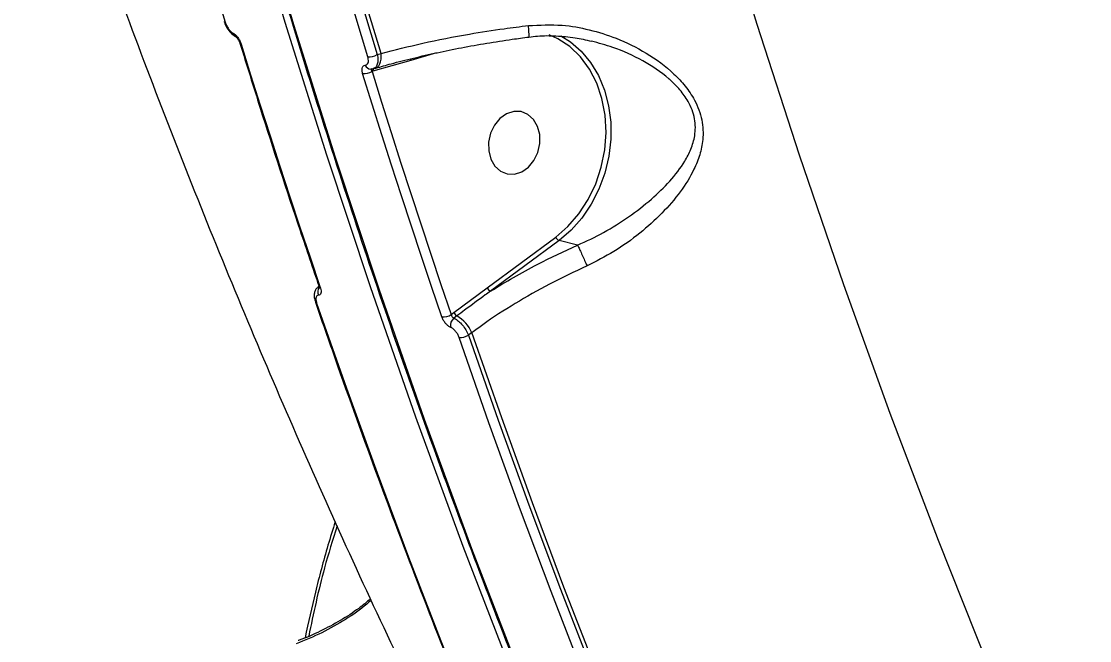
# Model space of a CAD drawing. Header units: millimetres. Extents: x -7720 to 6073, y -7402 to 5433.
# Drawn here: x 538.4 to 688.8, y -2807.7 to -2720.5 of the extents above; entities that cross this region are included whole.
import ezdxf

# ---------------------------------------------------------------- set-up
doc = ezdxf.new("R2010")
doc.units = ezdxf.units.MM
for name, color, linetype in [('DIKOM_ОБЪЕКТ', 7, 'Continuous'), ('DIKOM_РАЗМЕР_ЗОНА', 7, 'Continuous'), ('DIKOM_РАЗМЕР_ОБЪЕКТА', 7, 'Continuous')]:
    doc.layers.add(name, color=color, linetype=linetype)
doc.styles.add('style1', font='arial.ttf', dxfattribs={"width": 0.8})
doc.dimstyles.new('1-50', dxfattribs={"dimtxt": 300, "dimasz": 200, "dimexe": 100, "dimexo": 0, "dimgap": 100, "dimtad": 1, "dimtxsty": 'style1', "dimcen": 200, "dimclrd": 7, "dimclre": 7, "dimclrt": 7, "dimadec": 1, "dimazin": 2, "dimtfac": 1, "dimtmove": 0, "dimatfit": 2, "dimfxl": 0, "dimlwd": 25, "dimlwe": 18, "dimarcsym": 0})

# ---------------------------------------------------------------- blocks, each defined once
blk = doc.blocks.new('*D0')
at = {"layer": 'Defpoints', "color": 0, "transparency": 16777216}
for p in [(-1165.04, 3934.07), (-6387.82, -4153.36), (1392.52, -4153.36)]:
    blk.add_point(p, dxfattribs=at)
at = {"layer": 'DIKOM_РАЗМЕР_ОБЪЕКТА', "color": 7, "lineweight": 18, "transparency": 16777216}
for p, q in [((-1165.04, 3934.07), (-6487.82, 3934.07)), ((1392.52, -4153.36), (-6487.82, -4153.36))]:
    blk.add_line(p, q, dxfattribs=at)
at = {"layer": 'DIKOM_РАЗМЕР_ОБЪЕКТА', "color": 7, "lineweight": 25, "transparency": 16777216}
blk.add_line((-6387.82, 3734.07), (-6387.82, -3953.36), dxfattribs=at)
at = {"layer": 'DIKOM_РАЗМЕР_ОБЪЕКТА', "color": 7, "transparency": 16777216}
for points in [[(-6421.16, 3734.07), (-6354.49, 3734.07), (-6387.82, 3934.07)], [(-6421.16, -3953.36), (-6354.49, -3953.36), (-6387.82, -4153.36)]]:
    blk.add_solid(points, dxfattribs=at)
at = {"layer": 'DIKOM_РАЗМЕР_ОБЪЕКТА', "color": 7, "transparency": 16777216, "insert": (-6640.99, -109.65), "char_height": 300, "attachment_point": 5, "rotation": 90, "style": 'style1'}
blk.add_mtext('8100', dxfattribs=at)
blk = doc.blocks.new('*D1')
at = {"layer": 'Defpoints', "color": 0, "transparency": 16777216}
for p in [(-3938.71, 77.29), (4572.68, -275.21), (4572.68, -6577.9)]:
    blk.add_point(p, dxfattribs=at)
at = {"layer": 'DIKOM_РАЗМЕР_ОБЪЕКТА', "color": 7, "lineweight": 18, "transparency": 16777216}
for p, q in [((-3938.71, 77.29), (-3938.71, -6677.9)), ((4572.68, -275.21), (4572.68, -6677.9))]:
    blk.add_line(p, q, dxfattribs=at)
at = {"layer": 'DIKOM_РАЗМЕР_ОБЪЕКТА', "color": 7, "lineweight": 25, "transparency": 16777216}
blk.add_line((-3738.71, -6577.9), (4372.68, -6577.9), dxfattribs=at)
at = {"layer": 'DIKOM_РАЗМЕР_ОБЪЕКТА', "color": 7, "transparency": 16777216}
for points in [[(-3738.71, -6544.56), (-3738.71, -6611.23), (-3938.71, -6577.9)], [(4372.68, -6544.56), (4372.68, -6611.23), (4572.68, -6577.9)]]:
    blk.add_solid(points, dxfattribs=at)
at = {"layer": 'DIKOM_РАЗМЕР_ОБЪЕКТА', "color": 7, "transparency": 16777216, "insert": (316.98, -6324.72), "char_height": 300, "attachment_point": 5, "style": 'style1'}
blk.add_mtext('8500', dxfattribs=at)
blk = doc.blocks.new('*D2')
at = {"layer": 'Defpoints', "color": 0, "transparency": 16777216}
for p in [(-2365.16, 5433.02), (-7269.56, -6016.09), (1800.96, -6016.09)]:
    blk.add_point(p, dxfattribs=at)
at = {"layer": 'DIKOM_РАЗМЕР_ЗОНА', "color": 7, "lineweight": 18, "transparency": 16777216}
for p, q in [((-2365.16, 5433.02), (-7369.56, 5433.02)), ((1800.96, -6016.09), (-7369.56, -6016.09))]:
    blk.add_line(p, q, dxfattribs=at)
at = {"layer": 'DIKOM_РАЗМЕР_ЗОНА', "color": 7, "lineweight": 25, "transparency": 16777216}
blk.add_line((-7269.56, 5233.02), (-7269.56, -5816.09), dxfattribs=at)
at = {"layer": 'DIKOM_РАЗМЕР_ЗОНА', "color": 7, "transparency": 16777216}
for points in [[(-7302.9, 5233.02), (-7236.23, 5233.02), (-7269.56, 5433.02)], [(-7302.9, -5816.09), (-7236.23, -5816.09), (-7269.56, -6016.09)]]:
    blk.add_solid(points, dxfattribs=at)
at = {"layer": 'DIKOM_РАЗМЕР_ЗОНА', "color": 7, "transparency": 16777216, "insert": (-7522.73, -291.53), "char_height": 300, "attachment_point": 5, "rotation": 90, "style": 'style1'}
blk.add_mtext('11500', dxfattribs=at)
blk = doc.blocks.new('*D3')
at = {"layer": 'Defpoints', "color": 0, "transparency": 16777216}
for p in [(-5938.71, -432.44), (6072.68, -1006.94), (6072.68, -7302.44)]:
    blk.add_point(p, dxfattribs=at)
at = {"layer": 'DIKOM_РАЗМЕР_ЗОНА', "color": 7, "lineweight": 18, "transparency": 16777216}
for p, q in [((-5938.71, -432.44), (-5938.71, -7402.44)), ((6072.68, -1006.94), (6072.68, -7402.44))]:
    blk.add_line(p, q, dxfattribs=at)
at = {"layer": 'DIKOM_РАЗМЕР_ЗОНА', "color": 7, "lineweight": 25, "transparency": 16777216}
blk.add_line((-5738.71, -7302.44), (5872.68, -7302.44), dxfattribs=at)
at = {"layer": 'DIKOM_РАЗМЕР_ЗОНА', "color": 7, "transparency": 16777216}
for points in [[(-5738.71, -7269.1), (-5738.71, -7335.77), (-5938.71, -7302.44)], [(5872.68, -7269.1), (5872.68, -7335.77), (6072.68, -7302.44)]]:
    blk.add_solid(points, dxfattribs=at)
at = {"layer": 'DIKOM_РАЗМЕР_ЗОНА', "color": 7, "transparency": 16777216, "insert": (66.98, -7049.26), "char_height": 300, "attachment_point": 5, "style": 'style1'}
blk.add_mtext('12000', dxfattribs=at)

msp = doc.modelspace()

# ---------------------------------------------------------------- linework, layer by layer
at = {"layer": 'DIKOM_ОБЪЕКТ', "color": 7, "linetype": 'Continuous', "lineweight": 15}
for p, q in [((588.489, -2725.151), (589.029, -2724.992)), ((596.861, -2724.886), (593.205, -2725.959)), ((593.205, -2725.959), (587.877, -2727.481)), ((587.877, -2727.481), (587.768, -2727.513)), ((587.928, -2727.133), (588.26, -2727.035)), ((588.26, -2727.035), (588.294, -2727.024)), ((603.979, -2757.989), (613.641, -2750.866)), ((614.116, -2751.354), (604.454, -2758.477)), ((616.71, -2751.982), (614.116, -2751.354)), ((580.261, -2757.795), (580.184, -2757.852)), ((599.279, -2761.5), (603.979, -2757.989)), ((579.783, -2760.017), (579.787, -2760.026)), ((598.91, -2761.772), (599.279, -2761.5)), ((599.703, -2761.97), (599.277, -2762.284)), ((601.82, -2764.323), (601.342, -2764.676))]:
    msp.add_line(p, q, dxfattribs=at)
at = {"layer": 'DIKOM_ОБЪЕКТ', "color": 7, "linetype": 'Continuous', "lineweight": 15, "flags": 128}
for points in [[(672.672, -2949.547), (663.633, -2933.15), (654.846, -2916.532), (646.314, -2899.697), (638.039, -2882.651), (630.024, -2865.399), (622.272, -2847.947), (614.784, -2830.299), (607.563, -2812.461), (600.612, -2794.438), (593.931, -2776.235), (587.524, -2757.859), (581.392, -2739.315), (575.538, -2720.608), (569.962, -2701.745), (564.666, -2682.729), (559.653, -2663.569), (554.924, -2644.269), (550.479, -2624.835), (546.321, -2605.273), (542.451, -2585.589), (538.87, -2565.789)], [(540.05, -2566.075), (543.632, -2585.875), (547.502, -2605.559), (551.66, -2625.12), (556.104, -2644.554), (560.834, -2663.855), (565.847, -2683.015), (571.143, -2702.03), (576.718, -2720.894), (582.573, -2739.601), (588.705, -2758.145), (595.112, -2776.521), (601.792, -2794.723), (608.744, -2812.746), (615.965, -2830.584), (623.452, -2848.232), (631.205, -2865.685), (639.22, -2882.937), (647.494, -2899.982), (656.027, -2916.817), (664.814, -2933.436), (673.853, -2949.833)], [(604.576, -2568), (608.233, -2587.571), (612.184, -2607.021), (616.427, -2626.344), (620.96, -2645.535), (625.782, -2664.587), (630.892, -2683.494), (636.287, -2702.25), (641.967, -2720.849), (647.929, -2739.286), (654.171, -2757.554), (660.692, -2775.647), (667.489, -2793.56), (674.561, -2811.287), (681.905, -2828.823), (689.518, -2846.161), (697.398, -2863.296), (705.543, -2880.223)], [(540.753, -2619.923), (543.616, -2632.716), (546.603, -2645.452), (549.713, -2658.131), (552.945, -2670.749), (556.3, -2683.306), (559.776, -2695.8), (563.373, -2708.228), (567.092, -2720.591)], [(589.029, -2724.992), (585.305, -2712.616), (581.703, -2700.173), (578.222, -2687.665), (574.863, -2675.094), (571.627, -2662.46), (568.514, -2649.767), (565.525, -2637.015), (562.659, -2624.206)], [(587.163, -2725.444), (583.445, -2713.082), (579.848, -2700.653), (576.371, -2688.159), (573.017, -2675.603), (569.785, -2662.984), (566.675, -2650.306), (563.688, -2637.569), (560.824, -2624.776)], [(562.171, -2624.566), (565.032, -2637.348), (568.017, -2650.074), (571.124, -2662.742), (574.354, -2675.35), (577.705, -2687.897), (581.179, -2700.38), (584.773, -2712.799), (588.489, -2725.151)], [(569.32, -2723.667), (570.663, -2727.984), (572.02, -2732.291), (573.392, -2736.591), (574.778, -2740.881), (576.179, -2745.163), (577.595, -2749.436), (579.026, -2753.7), (580.471, -2757.955)], [(613.641, -2750.866), (615.357, -2749.372), (616.89, -2747.592), (618.204, -2745.571), (619.265, -2743.356), (620.05, -2741.002), (620.538, -2738.564), (620.719, -2736.103), (620.587, -2733.678), (620.146, -2731.346), (619.406, -2729.165), (618.386, -2727.187), (617.11, -2725.46), (615.608, -2724.025), (613.918, -2722.918), (612.718, -2722.38)], [(614.355, -2722.506), (615.705, -2723.338), (617.229, -2724.65), (618.555, -2726.244), (619.654, -2728.086), (620.502, -2730.134), (621.081, -2732.346), (621.378, -2734.673), (621.386, -2737.063), (621.106, -2739.467), (620.543, -2741.831), (619.71, -2744.104), (618.625, -2746.237), (617.311, -2748.184), (615.797, -2749.902), (614.116, -2751.354)], [(588.294, -2727.024), (588.307, -2727.02), (588.521, -2726.901), (588.706, -2726.712), (588.856, -2726.46), (588.966, -2726.152), (589.032, -2725.797), (589.054, -2725.406), (589.029, -2724.992)], [(597.591, -2762.095), (596.146, -2757.84), (594.715, -2753.576), (593.299, -2749.303), (591.898, -2745.021), (590.512, -2740.73), (589.14, -2736.431), (587.783, -2732.124), (586.44, -2727.807)], [(587.742, -2727.162), (587.605, -2727.187), (587.593, -2727.188)], [(587.768, -2727.513), (589.11, -2731.825), (590.466, -2736.129), (591.836, -2740.425), (593.222, -2744.712), (594.622, -2748.99), (596.037, -2753.26), (597.466, -2757.52), (598.91, -2761.772)], [(606.717, -2733.478), (605.782, -2734.137), (605.008, -2735.075), (604.461, -2736.215), (604.182, -2737.465), (604.196, -2738.724), (604.501, -2739.89), (605.073, -2740.868), (605.864, -2741.579), (606.811, -2741.965), (607.838, -2741.996), (608.86, -2741.669), (609.796, -2741.009), (610.569, -2740.072), (611.117, -2738.932), (611.395, -2737.682), (611.381, -2736.423), (611.076, -2735.257), (610.505, -2734.279), (609.714, -2733.568), (608.766, -2733.181), (607.74, -2733.15), (606.717, -2733.478)], [(579.955, -2760.148), (584.16, -2772.156), (588.482, -2784.089), (592.92, -2795.947), (597.474, -2807.727), (602.144, -2819.429), (606.928, -2831.05), (611.826, -2842.59), (616.837, -2854.046)], [(638.753, -2858.332), (633.733, -2846.863), (628.828, -2835.31), (624.037, -2823.675), (619.361, -2811.96), (614.801, -2800.165), (610.357, -2788.293), (606.03, -2776.345), (601.82, -2764.323)], [(636.909, -2858.9), (631.897, -2847.443), (626.999, -2835.904), (622.215, -2824.282), (617.546, -2812.581), (612.992, -2800.8), (608.554, -2788.943), (604.232, -2777.009), (600.027, -2765.002)], [(601.342, -2764.676), (605.543, -2776.674), (609.861, -2788.597), (614.296, -2800.445), (618.846, -2812.215), (623.511, -2823.907), (628.291, -2835.519), (633.185, -2847.049), (638.193, -2858.496)]]:
    msp.add_lwpolyline(points, dxfattribs=at)
at = {"layer": 'DIKOM_ОБЪЕКТ', "color": 7, "linetype": 'Continuous', "lineweight": 15}
for centre, radius, start, end in [((567.122, -2720.372), 0.221, 203.38462, 262.04334), ((568.849, -2722.022), 0.654, 189.4426, 241.80143), ((569.349, -2723.447), 0.222, 202.63172, 262.54841), ((587.367, -2723.227), 2.227, 264.74906, 300.22968), ((587.596, -2726.346), 0.844, 199.43642, 268.65026), ((593.825, -2725.877), 0.625, 165.37439, 187.55796), ((586.648, -2725.604), 2.213, 264.60866, 300.41342), ((588.332, -2727.389), 0.463, 145.40738, 191.37088), ((614.456, -2750.548), 0.875, 201.31345, 247.12341), ((581.243, -2758.605), 1.125, 144.64076, 203.46142), ((580.505, -2757.728), 0.23, 204.46189, 261.54438), ((604.793, -2757.672), 0.874, 201.29019, 247.14666), ((579.993, -2759.919), 0.233, 207.50764, 260.70292), ((597.773, -2759.985), 2.118, 265.06851, 302.45954), ((600.095, -2763.308), 1.31, 128.63183, 190.6611), ((600.159, -2761.134), 0.953, 202.58716, 241.38206), ((597.421, -2766.154), 4.765, 22.58988, 61.39008), ((600.202, -2762.894), 2.115, 265.26785, 302.60403)]:
    msp.add_arc(centre, radius, start, end, dxfattribs=at)
for points, knots in [([(520.125, -2362.917), (520.214, -2366.281), (520.471, -2376.035), (521.091, -2392.146), (522.069, -2411.23), (523.305, -2430.258), (524.795, -2449.228), (526.54, -2468.133), (528.537, -2486.968), (530.788, -2505.73), (533.291, -2524.412), (536.046, -2543.01), (539.053, -2561.52), (542.309, -2579.935), (545.815, -2598.253), (549.569, -2616.467), (553.571, -2634.572), (557.82, -2652.565), (562.314, -2670.441), (567.052, -2688.194), (572.033, -2705.821), (577.256, -2723.316), (582.72, -2740.675), (588.422, -2757.894), (594.362, -2774.968), (600.537, -2791.893), (606.947, -2808.663), (613.589, -2825.275), (620.463, -2841.725), (627.565, -2858.008), (634.895, -2874.119), (642.45, -2890.056), (650.227, -2905.813), (658.23, -2921.384), (666.034, -2936.023), (671.257, -2945.393), (673.661, -2949.705)], [0, 0, 0, 0, 0.0157709, 0.0457301, 0.0756892, 0.1056487, 0.1356081, 0.1655671, 0.1955266, 0.2254857, 0.255445, 0.2854045, 0.3153635, 0.3453229, 0.3752819, 0.4052414, 0.4352006, 0.4651598, 0.4951188, 0.5250779, 0.555037, 0.5849959, 0.6149549, 0.644914, 0.674873, 0.7048319, 0.7347905, 0.7647493, 0.7947079, 0.8246665, 0.8546249, 0.8845834, 0.9145417, 0.9444999, 0.9744581, 1, 1, 1, 1]), ([(479.611, -2371.23), (479.724, -2372.965), (480.25, -2381.105), (481.402, -2395.619), (483.164, -2414.753), (485.219, -2433.831), (487.554, -2452.849), (490.171, -2471.801), (493.07, -2490.681), (496.249, -2509.485), (499.708, -2528.206), (503.447, -2546.84), (507.465, -2565.38), (511.76, -2583.822), (516.332, -2602.16), (521.181, -2620.388), (526.303, -2638.501), (531.699, -2656.493), (537.368, -2674.36), (543.306, -2692.095), (549.513, -2709.694), (555.988, -2727.151), (562.728, -2744.46), (569.731, -2761.618), (576.996, -2778.617), (584.518, -2795.454), (592.305, -2812.119), (597.973, -2823.802), (601.048, -2829.927), (601.381, -2830.591)], [0, 0, 0, 0, 0.0107126, 0.0502721, 0.0898336, 0.1293887, 0.1689361, 0.2084751, 0.2480041, 0.2875218, 0.3270278, 0.3665202, 0.4059977, 0.4454582, 0.4849015, 0.5243247, 0.5637268, 0.6031063, 0.6424611, 0.6817893, 0.7210898, 0.7603601, 0.7995983, 0.8388031, 0.8779725, 0.9171041, 0.9561967, 0.9952484, 1, 1, 1, 1]), ([(673.853, -2949.833), (676.587, -2950.45), (683.953, -2952.114), (696.665, -2954.161), (712.143, -2955.765), (728.547, -2956.551), (745.842, -2956.497), (763.994, -2955.578), (782.602, -2953.814), (801.59, -2951.233), (820.879, -2947.876), (840.781, -2943.69), (861.254, -2938.653), (882.238, -2932.762), (903.272, -2926.147), (924.282, -2918.848), (945.197, -2910.919), (966.357, -2902.23), (987.698, -2892.778), (1009.149, -2882.58), (1029.99, -2871.986), (1050.164, -2861.069), (1069.635, -2849.905), (1088.963, -2838.182), (1108.08, -2825.916), (1126.918, -2813.134), (1145.315, -2799.938), (1163.204, -2786.361), (1180.528, -2772.442), (1197.336, -2758.135), (1213.544, -2743.471), (1229.082, -2728.495), (1243.606, -2713.537), (1257.092, -2698.647), (1269.535, -2683.873), (1281.139, -2668.976), (1291.83, -2654), (1301.525, -2639.005), (1309.585, -2625.182), (1313.996, -2616.46), (1315.947, -2612.602)], [0, 0, 0, 0, 0.01565149, 0.04216745, 0.06870383, 0.09521979, 0.12250599, 0.14981435, 0.17710056, 0.20361651, 0.23015288, 0.25666892, 0.2839551, 0.31126347, 0.33854965, 0.36506564, 0.39160203, 0.41811795, 0.44540407, 0.47271249, 0.49999873, 0.52556005, 0.55113959, 0.57670085, 0.60294945, 0.62921792, 0.65546669, 0.68198269, 0.7085191, 0.73503516, 0.76232143, 0.78962984, 0.81691613, 0.84343216, 0.8699686, 0.89648453, 0.92377086, 0.95107927, 0.97836552, 1, 1, 1, 1]), ([(674.323, -2950.167), (675.223, -2950.389), (678.407, -2951.172), (684.096, -2952.311), (691.366, -2953.586), (698.828, -2954.645), (706.448, -2955.503), (714.234, -2956.158), (722.185, -2956.61), (730.304, -2956.861), (738.594, -2956.91), (747.057, -2956.758), (755.694, -2956.405), (764.509, -2955.85), (773.506, -2955.093), (782.677, -2954.134), (791.989, -2952.978), (801.406, -2951.626), (810.902, -2950.084), (820.472, -2948.352), (830.122, -2946.43), (839.853, -2944.319), (849.67, -2942.017), (859.574, -2939.524), (869.568, -2936.84), (879.655, -2933.963), (889.839, -2930.893), (900.118, -2927.629), (910.465, -2924.18), (920.837, -2920.56), (931.198, -2916.782), (941.536, -2912.848), (951.855, -2908.76), (962.161, -2904.515), (972.456, -2900.112), (982.744, -2895.55), (993.027, -2890.827), (1003.307, -2885.944), (1013.589, -2880.897), (1023.875, -2875.685), (1034.143, -2870.319), (1044.349, -2864.822), (1054.455, -2859.211), (1064.451, -2853.497), (1074.343, -2847.672), (1084.134, -2841.739), (1093.824, -2835.696), (1103.412, -2829.544), (1112.9, -2823.282), (1122.285, -2816.912), (1131.569, -2810.432), (1140.75, -2803.842), (1149.82, -2797.151), (1158.752, -2790.376), (1167.519, -2783.537), (1176.103, -2776.65), (1184.502, -2769.714), (1192.717, -2762.731), (1200.748, -2755.7), (1208.596, -2748.621), (1216.261, -2741.495), (1223.741, -2734.322), (1231.037, -2727.101), (1238.149, -2719.832), (1245.072, -2712.52), (1251.79, -2705.182), (1258.282, -2697.84), (1264.53, -2690.513), (1270.532, -2683.206), (1276.287, -2675.919), (1281.796, -2668.65), (1287.061, -2661.401), (1292.08, -2654.17), (1296.854, -2646.959), (1301.382, -2639.767), (1305.665, -2632.594), (1309.692, -2625.445), (1313.145, -2618.983), (1315.137, -2614.929), (1315.972, -2613.231)], [0, 0, 0, 0, 0.0052363, 0.0185062, 0.0317826, 0.0449891, 0.0581356, 0.0712368, 0.0843073, 0.0973621, 0.1104157, 0.1234801, 0.1365682, 0.1496946, 0.1628741, 0.1761215, 0.1894001, 0.2026256, 0.2157851, 0.228894, 0.2419673, 0.2550197, 0.2680664, 0.2811206, 0.2941939, 0.307301, 0.3204568, 0.3336763, 0.3469502, 0.3601995, 0.3733731, 0.3864919, 0.3995705, 0.412624, 0.4256673, 0.4387154, 0.4517783, 0.4648707, 0.4780075, 0.4912036, 0.5044676, 0.5177231, 0.5308932, 0.5440216, 0.5571192, 0.5701964, 0.583264, 0.5963326, 0.6094102, 0.6225066, 0.6356323, 0.648798, 0.6620138, 0.6752413, 0.6884296, 0.7015735, 0.7146838, 0.7277709, 0.7408454, 0.7539179, 0.7669975, 0.7800924, 0.7932134, 0.806371, 0.8195755, 0.8328118, 0.8460216, 0.8591822, 0.8723065, 0.8854051, 0.8984883, 0.9115663, 0.9246494, 0.937745, 0.9508633, 0.9640149, 0.9772098, 0.990448, 1, 1, 1, 1]), ([(566.925, -2720.46), (566.936, -2720.5), (567.018, -2720.81), (567.314, -2721.395), (567.839, -2722.137), (568.297, -2722.438), (568.533, -2722.593)], [0, 0, 0, 0, 0.0458927, 0.3557145, 0.6683227, 1, 1, 1, 1]), ([(567.092, -2720.591), (567.149, -2720.749), (567.263, -2721.065), (567.539, -2721.52), (567.851, -2721.889), (568.079, -2722.065), (568.192, -2722.123), (568.204, -2722.13)], [0, 0, 0, 0, 0.2458663, 0.4917936, 0.7343163, 0.9715245, 1, 1, 1, 1]), ([(568.204, -2722.13), (568.216, -2722.136), (568.328, -2722.195), (568.557, -2722.369), (568.87, -2722.738), (569.148, -2723.193), (569.263, -2723.509), (569.32, -2723.667)], [0, 0, 0, 0, 0.0278483, 0.2650411, 0.5076975, 0.7539548, 1, 1, 1, 1]), ([(589.029, -2724.992), (590.95, -2724.492), (594.849, -2723.478), (600.795, -2722.336), (605.84, -2721.543), (608.643, -2721.193), (609.787, -2721.051)], [0, 0, 0, 0, 0.3072573, 0.6233175, 0.8463529, 1, 1, 1, 1]), ([(609.787, -2721.051), (611.376, -2720.972), (614.256, -2720.828), (618.412, -2721.579), (622.415, -2722.837), (626.499, -2724.842), (629.745, -2727.229), (631.932, -2729.572), (633.393, -2731.728), (634.364, -2734.343), (634.461, -2736.976), (633.973, -2739.283), (632.978, -2741.762), (631.245, -2744.535), (628.662, -2747.535), (625.522, -2750.365), (621.985, -2752.931), (619.33, -2754.27), (618.048, -2754.917)], [0, 0, 0, 0, 0.07855174, 0.14240807, 0.20760854, 0.2856916, 0.36653422, 0.40509894, 0.44484296, 0.49743504, 0.54968487, 0.59178495, 0.63493223, 0.70635924, 0.77972142, 0.8533204, 0.92913912, 1, 1, 1, 1]), ([(609.843, -2722.636), (609.847, -2722.641), (609.873, -2722.675), (609.884, -2722.461), (609.871, -2722.003), (609.831, -2721.507), (609.799, -2721.176), (609.791, -2721.094), (609.787, -2721.051)], [0, 0, 0, 0, 0.0555361, 0.3402371, 0.624939, 0.9096433, 0.9520989, 1, 1, 1, 1]), ([(568.536, -2722.597), (568.536, -2722.597), (568.524, -2722.591), (568.562, -2722.611), (568.636, -2722.674), (568.75, -2722.795), (568.886, -2722.979), (569.021, -2723.214), (569.111, -2723.419), (569.136, -2723.514), (569.141, -2723.533)], [0, 0, 0, 0, 0.003674, 0.1296317, 0.2478587, 0.3961831, 0.554292, 0.7453502, 0.9511083, 1, 1, 1, 1]), ([(569.145, -2723.535), (570.095, -2726.586), (572.852, -2735.43), (576.575, -2746.857), (579.405, -2755.198), (580.295, -2757.823)], [0, 0, 0, 0, 0.2651013, 0.7686867, 1, 1, 1, 1]), ([(588.301, -2727.045), (589.013, -2726.839), (590.706, -2726.346), (593.591, -2725.619), (596.901, -2724.862), (600.349, -2724.164), (603.895, -2723.532), (607.071, -2723.03), (609.069, -2722.771), (609.848, -2722.67)], [0, 0, 0, 0, 0.1133886, 0.2698818, 0.4273105, 0.58516, 0.7428062, 0.8998464, 1, 1, 1, 1]), ([(609.849, -2722.686), (610.262, -2722.628), (611.525, -2722.45), (613.71, -2722.476), (616.249, -2722.697), (617.894, -2723.072), (618.66, -2723.246)], [0, 0, 0, 0, 0.1409528, 0.4311755, 0.7354621, 1, 1, 1, 1]), ([(616.713, -2751.984), (616.714, -2751.983), (617.973, -2751.448), (620.496, -2750.217), (623.997, -2748.015), (627.118, -2745.59), (629.79, -2742.993), (631.612, -2740.635), (632.73, -2738.472), (633.325, -2736.501), (633.356, -2734.192), (632.493, -2731.915), (631.153, -2730.064), (630.147, -2729.061), (628.474, -2727.6), (625.908, -2725.89), (622.192, -2724.184), (619.68, -2723.525), (618.657, -2723.257)], [0, 0, 0, 0, 0.00003822, 0.08575258, 0.17547843, 0.26775909, 0.35383339, 0.4417987, 0.49057368, 0.54042329, 0.59849675, 0.6561472, 0.69830817, 0.74235662, 0.744609, 0.83726567, 0.93376926, 1, 1, 1, 1]), ([(588.489, -2725.151), (588.501, -2725.21), (588.568, -2725.526), (588.603, -2726.075), (588.47, -2726.66), (588.23, -2727.026), (588, -2727.082), (587.914, -2727.102)], [0, 0, 0, 0, 0.0606858, 0.326034, 0.5870866, 0.846815, 1, 1, 1, 1]), ([(586.44, -2727.807), (586.43, -2727.772), (586.376, -2727.586), (586.33, -2727.265), (586.382, -2726.919), (586.537, -2726.681), (586.712, -2726.644), (586.8, -2726.626)], [0, 0, 0, 0, 0.0557714, 0.2967872, 0.5326119, 0.7662536, 1, 1, 1, 1]), ([(586.8, -2726.626), (586.887, -2726.608), (587.063, -2726.572), (587.219, -2726.333), (587.272, -2725.986), (587.228, -2725.665), (587.174, -2725.479), (587.163, -2725.444)], [0, 0, 0, 0, 0.2340615, 0.4679363, 0.7040163, 0.9449011, 1, 1, 1, 1]), ([(587.575, -2727.17), (587.623, -2727.176), (587.741, -2727.191), (587.851, -2727.139), (587.916, -2727.109)], [0, 0, 0, 0, 0.4049118, 1, 1, 1, 1]), ([(587.67, -2727.187), (587.658, -2727.207), (587.635, -2727.249), (587.666, -2727.355), (587.719, -2727.448), (587.761, -2727.502), (587.768, -2727.513)], [0, 0, 0, 0, 0.2886545, 0.5955542, 0.923079, 1, 1, 1, 1]), ([(604.454, -2758.477), (605.522, -2757.826), (607.667, -2756.517), (611.735, -2754.296), (614.82, -2752.861), (616.71, -2751.982)], [0, 0, 0, 0, 0.2774612, 0.5572979, 1, 1, 1, 1]), ([(616.71, -2751.982), (616.711, -2751.982), (616.712, -2751.983), (616.713, -2751.983), (616.713, -2751.984)], [0, 0, 0, 0, 0.70014974, 1, 1, 1, 1]), ([(616.713, -2751.984), (616.775, -2752.112), (616.9, -2752.37), (617.196, -2753.01), (617.532, -2753.752), (617.808, -2754.37), (617.975, -2754.75), (618.031, -2754.878), (618.048, -2754.917)], [0, 0, 0, 0, 0.2204973, 0.4409546, 0.6614447, 0.8819212, 0.9635661, 1, 1, 1, 1]), ([(618.048, -2754.917), (616.269, -2755.754), (612.776, -2757.396), (607.849, -2760.207), (604.255, -2762.541), (602.332, -2763.948), (601.82, -2764.323)], [0, 0, 0, 0, 0.3028942, 0.5944576, 0.8920315, 1, 1, 1, 1]), ([(580.206, -2757.871), (580.103, -2757.945), (579.869, -2758.116), (579.673, -2758.542), (579.591, -2759.07), (579.631, -2759.571), (579.762, -2759.906), (579.807, -2760.019)], [0, 0, 0, 0, 0.1566146, 0.3588359, 0.5801486, 0.8570539, 1, 1, 1, 1]), ([(580.471, -2757.955), (580.48, -2757.981), (580.537, -2758.154), (580.598, -2758.459), (580.573, -2758.793), (580.446, -2759.016), (580.29, -2759.041), (580.211, -2759.053)], [0, 0, 0, 0, 0.0426036, 0.2824314, 0.5216625, 0.7607794, 1, 1, 1, 1]), ([(580.291, -2757.82), (580.304, -2757.856), (580.336, -2757.947), (580.353, -2758.047), (580.354, -2758.1), (580.355, -2758.091), (580.355, -2758.089)], [0, 0, 0, 0, 0.227846, 0.5804606, 0.9024784, 1, 1, 1, 1]), ([(580.211, -2759.053), (580.133, -2759.066), (579.976, -2759.09), (579.851, -2759.313), (579.828, -2759.646), (579.889, -2759.951), (579.947, -2760.123), (579.955, -2760.148)], [0, 0, 0, 0, 0.2394019, 0.4786794, 0.717896, 0.9577228, 1, 1, 1, 1]), ([(604.454, -2758.477), (604.208, -2758.654), (602.982, -2759.54), (601.402, -2760.717), (600.07, -2761.7), (599.703, -2761.97)], [0, 0, 0, 0, 0.1533261, 0.7665726, 1, 1, 1, 1]), ([(579.783, -2760.017), (580.823, -2763.014), (583.838, -2771.704), (589.008, -2785.974), (595.371, -2802.773), (601.969, -2819.413), (608.679, -2835.602), (613.63, -2847.066), (616.282, -2853.052), (616.666, -2853.918)], [0, 0, 0, 0, 0.0934417, 0.2709384, 0.4484368, 0.6259353, 0.8034324, 0.9715866, 1, 1, 1, 1]), ([(598.807, -2763.55), (598.789, -2763.543), (598.661, -2763.488), (598.406, -2763.321), (598.069, -2762.974), (597.774, -2762.547), (597.652, -2762.246), (597.591, -2762.095)], [0, 0, 0, 0, 0.0386031, 0.2781236, 0.5183779, 0.7592391, 1, 1, 1, 1]), ([(598.91, -2761.772), (598.924, -2761.827), (598.951, -2761.936), (599.035, -2762.089), (599.14, -2762.21), (599.226, -2762.265), (599.271, -2762.282), (599.277, -2762.284)], [0, 0, 0, 0, 0.2442643, 0.4857767, 0.7245199, 0.9616644, 1, 1, 1, 1]), ([(599.277, -2762.284), (599.306, -2762.297), (599.519, -2762.39), (599.942, -2762.669), (600.511, -2763.239), (601.017, -2763.939), (601.233, -2764.431), (601.342, -2764.676)], [0, 0, 0, 0, 0.0387741, 0.27836263, 0.51862216, 0.75939858, 1, 1, 1, 1]), ([(600.027, -2765.002), (599.966, -2764.852), (599.843, -2764.552), (599.547, -2764.125), (599.209, -2763.78), (598.954, -2763.613), (598.825, -2763.558), (598.807, -2763.55)], [0, 0, 0, 0, 0.2406584, 0.4814565, 0.7216827, 0.9612114, 1, 1, 1, 1]), ([(582.569, -2790.965), (582.224, -2792.073), (581.184, -2795.413), (579.742, -2800.87), (578.793, -2805.168), (578.322, -2807.302)], [0, 0, 0, 0, 0.1999901, 0.6028314, 1, 1, 1, 1]), ([(582.829, -2791.547), (582.216, -2793.518), (580.575, -2798.796), (579.505, -2803.892), (578.835, -2807.083)], [0, 0, 0, 0, 0.3736307, 1, 1, 1, 1]), ([(587.552, -2801.832), (587.005, -2802.285), (585.678, -2803.387), (583.312, -2804.918), (580.5, -2806.404), (578.495, -2807.326), (577.398, -2807.687), (577.348, -2807.703)], [0, 0, 0, 0, 0.1873716, 0.4548784, 0.7216364, 0.987171, 1, 1, 1, 1]), ([(587.635, -2802.01), (587.43, -2802.2), (586.344, -2803.207), (584.037, -2804.766), (580.74, -2806.677), (578.296, -2807.658), (577.067, -2808.151)], [0, 0, 0, 0, 0.0713836, 0.3773222, 0.6868632, 1, 1, 1, 1])]:
    msp.add_open_spline(points, degree=3, knots=knots, dxfattribs=at)

# ---------------------------------------------------------------- dimensions: what is measured, and where the dimension line sits
at = {"layer": 'DIKOM_РАЗМЕР_ЗОНА'}
dim = msp.add_linear_dim(base=(-7269.562, -6016.09), p1=(-2365.162, 5433.022), p2=(1800.959, -6016.09), angle=90, text='11500', dimstyle='1-50', dxfattribs=at)
dim.commit()
dim.dimension.update_dxf_attribs({"geometry": '*D2', "text_midpoint": (-7269.562, -291.534), "dimtype": 160})
dim = msp.add_linear_dim(base=(6072.676, -7302.437), p1=(-5938.714, -432.437), p2=(6072.676, -1006.937), text='12000', dimstyle='1-50', dxfattribs=at)
dim.commit()
dim.dimension.update_dxf_attribs({"geometry": '*D3', "text_midpoint": (66.981, -7302.437), "dimtype": 160})
at = {"layer": 'DIKOM_РАЗМЕР_ОБЪЕКТА'}
dim = msp.add_linear_dim(base=(-6387.822, -4153.364), p1=(-1165.044, 3934.068), p2=(1392.523, -4153.364), angle=90, text='8100', dimstyle='1-50', dxfattribs=at)
dim.commit()
dim.dimension.update_dxf_attribs({"geometry": '*D0', "text_midpoint": (-6387.822, -109.648), "dimtype": 160})
dim = msp.add_linear_dim(base=(4572.676, -6577.897), p1=(-3938.714, 77.288), p2=(4572.676, -275.211), text='8500', dimstyle='1-50', dxfattribs=at)
dim.commit()
dim.dimension.update_dxf_attribs({"geometry": '*D1', "text_midpoint": (316.981, -6577.897), "dimtype": 160})

doc.saveas('drawing.dxf')
